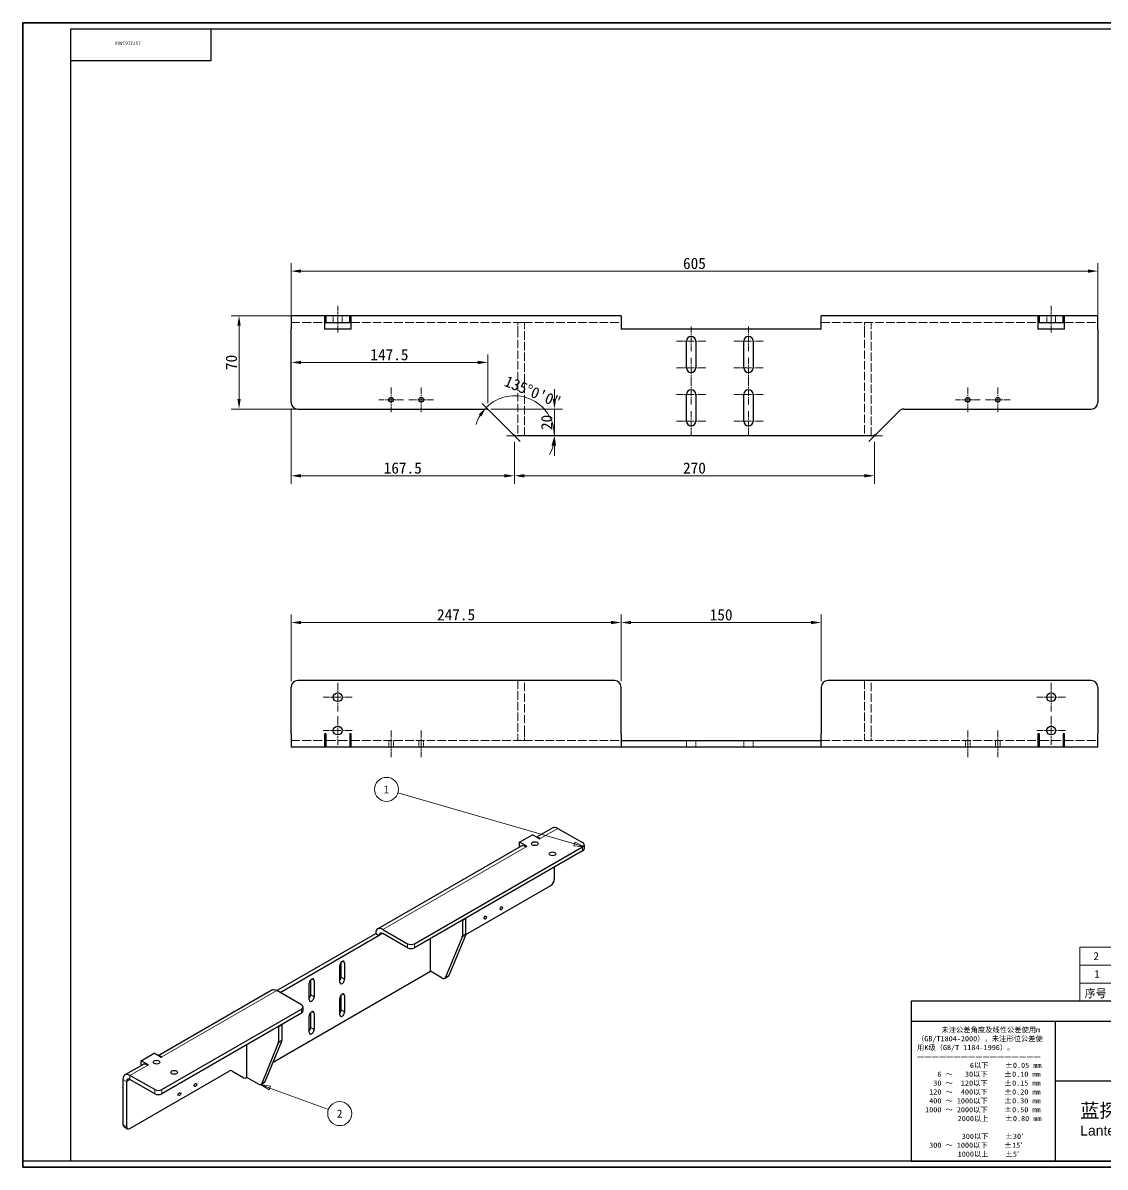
# Model space of a CAD drawing. Header units: millimetres. Extents: x 18 to 1244, y 16 to 875.
# Drawn here: x 18 to 830, y 16 to 875 of the extents above; entities that cross this region are included whole.
import ezdxf
from ezdxf.enums import TextEntityAlignment as Align

# ---------------------------------------------------------------- set-up
doc = ezdxf.new("R2018")
doc.units = ezdxf.units.MM
doc.header["$LTSCALE"] = 3
doc.linetypes.add('CHAIN', pattern=[0.3543, 0.2362, -0.0295, 0.0591, -0.0295])
doc.linetypes.add('DASHED', pattern=[0.2067, 0.1654, -0.0413])
for name, color, linetype, lineweight in [('1', 7, 'Continuous', 18), ('可见 (ISO)', 7, 'Continuous', 25), ('可见窄的 (ISO)', 7, 'Continuous', 18), ('图框 (ISO)', 7, 'Continuous', 35), ('标题 (ISO)', 7, 'Continuous', 25)]:
    doc.layers.add(name, color=color, linetype=linetype, lineweight=lineweight)
for name, color, linetype, lineweight, true_color in [('中心标记 (ISO)', 1, 'CHAIN', 18, 0xff0000), ('中心线 (ISO)', 1, 'CHAIN', 18, 0xff0000), ('尺寸 (ISO)', 7, 'Continuous', 18, 0x008000), ('符号 (ISO)', 7, 'Continuous', 18, 0x008000), ('隐藏 (ISO)', 5, 'DASHED', 18, 0x0000ff)]:
    doc.layers.add(name, color=color, linetype=linetype, lineweight=lineweight, true_color=true_color)
doc.styles.get("Standard").update_dxf_attribs({"font": 'simfang.ttf'})
doc.styles.add('文本样式164', font='SimSun.ttf')
doc.styles.add('最新国标', font='simfang.ttf')
doc.styles.add('注释文本 (ISO)', font='simfang.ttf')
doc.dimstyles.new('默认 (GB)', dxfattribs={"dimscale": 3, "dimtxt": 2.8, "dimasz": 2.5, "dimexe": 2, "dimexo": 1.5, "dimgap": 0.5, "dimtad": 1, "dimtoh": 1, "dimdsep": 46, "dimtxsty": '最新国标', "dimcen": 0.09, "dimdle": 10, "dimclrd": 256, "dimclre": 256, "dimclrt": 256, "dimaunit": 1, "dimadec": 3, "dimazin": 2, "dimtfac": 0.535714, "dimtdec": 3, "dimtmove": 0, "dimatfit": 3, "dimfxl": 0, "dimtolj": 1, "dimlwd": -1, "dimlwe": -1, "dimarcsym": 0})

# ---------------------------------------------------------------- blocks, each defined once
blk = doc.blocks.new('图框 最新国标')
at = {"layer": '图框 (ISO)'}
for p, q in [((6, 7), (6, 291.5)), ((6, 291.5), (414.5, 291.5)), ((6, 7), (6, 5.5)), ((6, 7), (6, 5.5)), ((414.5, 5.5), (6, 5.5))]:
    blk.add_line(p, q, dxfattribs=at)
at = {"layer": '图框 (ISO)', "color": 7, "linetype": 'Continuous', "lineweight": 25}
for p, q in [((18, 290), (413, 290)), ((18, 7), (18, 290)), ((18, 290), (413, 290)), ((53, 290), (53, 282)), ((53, 282), (18, 282)), ((413, 7), (6, 7)), ((413, 7), (18, 7))]:
    blk.add_line(p, q, dxfattribs=at)
at = {"layer": '图框 (ISO)', "lineweight": 30}
blk.add_attdef('零件代号', text='', height=2.5, rotation=180, dxfattribs=at).set_placement((35.5, 286), align=Align.MIDDLE_CENTER)
blk = doc.blocks.new('标题栏 最新国标')
at = {"layer": '标题 (ISO)'}
for p, q in [((381.98, -183.84), (196.98, -183.84)), ((196.98, -183.84), (196.98, -223.84)), ((254.48, -183.84), (254.48, -188.84)), ((269.48, -183.84), (269.48, -188.84)), ((281.48, -188.09), (281.48, -184.59)), ((281.48, -184.59), (286.48, -185.34)), ((286.48, -185.34), (286.48, -187.34)), ((289.48, -183.84), (289.48, -188.84)), ((381.98, -223.84), (381.98, -183.84)), ((383.48, -183.84), (383.48, -225.34)), ((286.48, -187.34), (281.48, -188.09)), ((196.98, -188.84), (381.98, -188.84)), ((232.98, -188.84), (232.98, -223.84)), ((321.98, -188.84), (321.98, -223.84)), ((321.98, -193.84), (381.98, -193.84)), ((321.98, -198.84), (381.98, -198.84)), ((351.98, -198.84), (351.98, -208.84)), ((321.98, -203.84), (232.98, -203.84)), ((321.98, -203.84), (381.98, -203.84)), ((321.98, -208.84), (381.98, -208.84)), ((321.98, -218.84), (381.98, -218.84)), ((196.98, -223.84), (381.98, -223.84)), ((383.48, -225.34), (196.98, -225.34))]:
    blk.add_line(p, q, dxfattribs=at)
at = {"layer": '标题 (ISO)', "linetype": 'CHAIN', "ltscale": 5.000333}
blk.add_line((274.98, -184.09), (274.98, -188.59), dxfattribs=at)
at = {"layer": '标题 (ISO)', "linetype": 'CHAIN', "ltscale": 15.834605}
blk.add_line((272.73, -186.34), (286.98, -186.34), dxfattribs=at)
at = {"layer": '标题 (ISO)'}
for radius in [1.75, 1]:
    blk.add_circle((274.98, -186.34), radius, dxfattribs=at)
at = {"layer": '1', "style": '文本样式164'}
for s, p in [('UNIT: mm', (261.98, -186.34)), ('材 料', (299.48, -186.34)), ('设 计', (327.98, -191.34)), ('制 图', (327.98, -196.34)), ('比 例', (327.98, -201.34)), ('重 量', (357.98, -201.34)), ('共 3  张', (336.98, -206.34)), ('第 1  张', (366.98, -206.34))]:
    blk.add_text(s, height=2, dxfattribs=at).set_placement(p, align=Align.MIDDLE_CENTER)
at = {"layer": '标题 (ISO)', "style": '注释文本 (ISO)'}
for s, insert, char_height, attachment_point, line_spacing_factor in [('\\fSimSun|b0|i0;{\\H1.3000;      未注公差角度及线性公差使用m\\P}\\fSimSun|b0|i0;{\\H1.3000;（GB/T1804-2000），未注形位公差使\\P}\\fSimSun|b0|i0;{\\H1.3000;用K级（GB/T 1184-1996）。\\P}\\fSimSun|b0|i0;{\\H1.3000;—————————————————\\P}\\fSimSun|b0|i0;{\\H1.3000;             6以下    ±0.05 mm\\P}\\fSimSun|b0|i0;{\\H1.3000;     6 ～   30以下    ±0.10 mm\\P}\\fSimSun|b0|i0;{\\H1.3000;    30 ～  120以下    ±0.15 mm\\P}\\fSimSun|b0|i0;{\\H1.3000;   120 ～  400以下    ±0.20 mm\\P}\\fSimSun|b0|i0;{\\H1.3000;   400 ～ 1000以下    ±0.30 mm\\P}\\fSimSun|b0|i0;{\\H1.3000;  1000 ～ 2000以下    ±0.50 mm\\P}\\fSimSun|b0|i0;{\\H1.3000;          2000以上    ±0.80 mm\\P}\\fSimSun|b0|i0;{\\H1.3000;\\P}\\fSimSun|b0|i0;{\\H1.3000;           300以下    ±30′\\P}\\fSimSun|b0|i0;{\\H1.3000;   300 ～ 1000以下    ±15′\\P}\\fSimSun|b0|i0;{\\H1.3000;          1000以上    ±5′}', (198.48, -206.63), 1.3, 4, 1.023913), ('\\pxsm0.94;\\fMicrosoft YaHei|b0|i0;{\\H3.5000;蓝探科工业自动化（江苏）有限公司\\P}\\fArial|b0|i0;{\\H2.5000;Lantech Industrial Automation (Jiangsu) Co., Ltd}\\fFangSong|b0|i0;{\\H2.5000;.}', (277.48, -213.84), 2, 5, 0.978695)]:
    blk.add_mtext(s, dxfattribs=dict(at, insert=insert, char_height=char_height, attachment_point=attachment_point, line_spacing_factor=line_spacing_factor))
at = {"layer": '标题 (ISO)', "attachment_point": 5, "style": '注释文本 (ISO)'}
for s, insert, char_height in [('\\fFangSong|b0|i0;零件号', (327.98, -211.84), 2), ('\\fSimSun|b0|i0;{\\H1.6000;未经蓝探科事先书面同意，严禁复制或发布此文件。}', (351.98, -221.34), 1.6)]:
    blk.add_mtext(s, dxfattribs=dict(at, insert=insert, char_height=char_height))
at = {"layer": '标题 (ISO)', "lineweight": 30, "flags": 104}
for tag, height, p in [('材料', 2, (324.48, -186.34)), ('设计人', 2, (357.98, -191.34)), ('库存编号', 3.5, (277.48, -196.34)), ('设计人', 2, (357.98, -196.34)), ('视图比例', 2, (342.98, -201.34)), ('质量\\P3;', 2, (372.98, -201.34)), ('零件代号', 3.5, (357.98, -213.84))]:
    blk.add_attdef(tag, text='', height=height, dxfattribs=at).set_placement(p, align=Align.MIDDLE_CENTER)
blk = doc.blocks.new('*D5')
at = {"layer": 'Defpoints', "color": 0, "transparency": 16777216}
for p in [(824.11, 688.37), (219.11, 644.9), (824.11, 644.9)]:
    blk.add_point(p, dxfattribs=at)
at = {"layer": '尺寸 (ISO)', "color": 116, "true_color": 0x00803f, "transparency": 16777216}
for p, q in [((219.11, 649.4), (219.11, 694.37)), ((226.61, 688.37), (816.61, 688.37)), ((824.11, 649.4), (824.11, 694.37))]:
    blk.add_line(p, q, dxfattribs=at)
for points in [[(226.61, 689.62), (226.61, 687.12), (219.11, 688.37)], [(816.61, 689.62), (816.61, 687.12), (824.11, 688.37)]]:
    blk.add_solid(points, dxfattribs=at)
at = {"layer": '尺寸 (ISO)', "transparency": 16777216, "insert": (521.61, 694.11), "char_height": 8.4, "attachment_point": 5, "style": '最新国标'}
blk.add_mtext('\\A1;605', dxfattribs=at)
blk = doc.blocks.new('*D13')
at = {"layer": 'Defpoints', "color": 0, "transparency": 16777216}
for p in [(466.61, 424.85), (219.11, 376.35), (466.61, 376.35)]:
    blk.add_point(p, dxfattribs=at)
at = {"layer": '尺寸 (ISO)', "color": 116, "true_color": 0x00803f, "transparency": 16777216}
for p, q in [((219.11, 380.85), (219.11, 430.85)), ((466.61, 380.85), (466.61, 430.85)), ((226.61, 424.85), (459.11, 424.85))]:
    blk.add_line(p, q, dxfattribs=at)
for points in [[(226.61, 426.1), (226.61, 423.6), (219.11, 424.85)], [(459.11, 426.1), (459.11, 423.6), (466.61, 424.85)]]:
    blk.add_solid(points, dxfattribs=at)
at = {"layer": '尺寸 (ISO)', "transparency": 16777216, "insert": (342.86, 430.63), "char_height": 8.4, "attachment_point": 5, "style": '最新国标'}
blk.add_mtext('\\A1;247.5', dxfattribs=at)
blk = doc.blocks.new('*D14')
at = {"layer": 'Defpoints', "color": 0, "transparency": 16777216}
for p in [(466.61, 424.85), (466.61, 376.35), (616.61, 376.35)]:
    blk.add_point(p, dxfattribs=at)
at = {"layer": '尺寸 (ISO)', "color": 116, "true_color": 0x00803f, "transparency": 16777216}
for p, q in [((466.61, 380.85), (466.61, 430.85)), ((616.61, 380.85), (616.61, 430.85)), ((609.11, 424.85), (474.11, 424.85))]:
    blk.add_line(p, q, dxfattribs=at)
for points in [[(474.11, 426.1), (474.11, 423.6), (466.61, 424.85)], [(609.11, 426.1), (609.11, 423.6), (616.61, 424.85)]]:
    blk.add_solid(points, dxfattribs=at)
at = {"layer": '尺寸 (ISO)', "transparency": 16777216, "insert": (541.61, 430.6), "char_height": 8.4, "attachment_point": 5, "style": '最新国标'}
blk.add_mtext('\\A1;150', dxfattribs=at)
blk = doc.blocks.new('*D15')
at = {"layer": 'Defpoints', "color": 0, "transparency": 16777216}
for p in [(180.11, 654.9), (264.11, 654.9), (366.61, 584.9)]:
    blk.add_point(p, dxfattribs=at)
at = {"layer": '尺寸 (ISO)', "color": 116, "true_color": 0x00803f, "transparency": 16777216}
for p, q in [((259.61, 654.9), (174.11, 654.9)), ((180.11, 592.4), (180.11, 647.4)), ((362.11, 584.9), (174.11, 584.9))]:
    blk.add_line(p, q, dxfattribs=at)
for points in [[(178.86, 647.4), (181.36, 647.4), (180.11, 654.9)], [(178.86, 592.4), (181.36, 592.4), (180.11, 584.9)]]:
    blk.add_solid(points, dxfattribs=at)
at = {"layer": '尺寸 (ISO)', "transparency": 16777216, "insert": (174.36, 619.9), "char_height": 8.4, "attachment_point": 5, "rotation": 90, "style": '最新国标'}
blk.add_mtext('\\A1;70', dxfattribs=at)
blk = doc.blocks.new('*D16')
at = {"layer": 'Defpoints', "color": 0, "transparency": 16777216}
for p in [(219.11, 619.9), (219.11, 589.9), (366.61, 584.9)]:
    blk.add_point(p, dxfattribs=at)
at = {"layer": '尺寸 (ISO)', "color": 116, "true_color": 0x00803f, "transparency": 16777216}
for p, q in [((359.11, 619.9), (226.61, 619.9)), ((366.61, 589.4), (366.61, 625.9))]:
    blk.add_line(p, q, dxfattribs=at)
for points in [[(226.61, 621.15), (226.61, 618.65), (219.11, 619.9)], [(359.11, 621.15), (359.11, 618.65), (366.61, 619.9)]]:
    blk.add_solid(points, dxfattribs=at)
at = {"layer": '尺寸 (ISO)', "transparency": 16777216, "insert": (292.86, 625.67), "char_height": 8.4, "attachment_point": 5, "style": '最新国标'}
blk.add_mtext('\\A1;147.5', dxfattribs=at)
blk = doc.blocks.new('*D17')
at = {"layer": 'Defpoints', "color": 0, "transparency": 16777216}
for p in [(364.53, 584.9), (416.61, 584.9), (386.61, 564.9)]:
    blk.add_point(p, dxfattribs=at)
at = {"layer": '尺寸 (ISO)', "color": 116, "true_color": 0x00803f, "transparency": 16777216}
for p, q in [((416.61, 592.4), (416.61, 599.9)), ((369.03, 584.9), (422.61, 584.9)), ((416.61, 584.9), (416.61, 577.4)), ((416.61, 572.4), (416.61, 577.4)), ((416.61, 564.9), (416.61, 572.4)), ((391.11, 564.9), (422.61, 564.9)), ((416.61, 557.4), (416.61, 549.9))]:
    blk.add_line(p, q, dxfattribs=at)
for points in [[(415.36, 592.4), (417.86, 592.4), (416.61, 584.9)], [(415.36, 557.4), (417.86, 557.4), (416.61, 564.9)]]:
    blk.add_solid(points, dxfattribs=at)
at = {"layer": '尺寸 (ISO)', "transparency": 16777216, "insert": (410.86, 574.9), "char_height": 8.4, "attachment_point": 5, "rotation": 90, "style": '最新国标'}
blk.add_mtext('\\A1;20', dxfattribs=at)
blk = doc.blocks.new('*D18')
at = {"layer": 'Defpoints', "color": 0, "transparency": 16777216}
for p in [(407.82, 586.12), (368.07, 583.44), (386.61, 564.9), (654.53, 564.9)]:
    blk.add_point(p, dxfattribs=at)
at = {"layer": '尺寸 (ISO)', "color": 116, "true_color": 0x00803f, "transparency": 16777216}
for start, end in [(0, 135), (149.36151, 163.72302), (331.27698, 345.63849)]:
    blk.add_arc((386.61, 564.9), 30, start, end, dxfattribs=at)
for points in [[(359.81, 580.96), (361.78, 579.42), (365.39, 586.12)], [(414.43, 557.62), (416.91, 557.3), (416.61, 564.9)]]:
    blk.add_solid(points, dxfattribs=at)
at = {"layer": '尺寸 (ISO)', "transparency": 16777216, "insert": (400.29, 597.93), "char_height": 8.4, "attachment_point": 5, "rotation": 337.5, "style": '最新国标'}
blk.add_mtext('\\A1;135°0\'0"', dxfattribs=at)
blk = doc.blocks.new('*D19')
at = {"layer": 'Defpoints', "color": 0, "transparency": 16777216}
for p in [(386.61, 564.9), (656.61, 564.9), (656.61, 534.9)]:
    blk.add_point(p, dxfattribs=at)
at = {"layer": '尺寸 (ISO)', "color": 116, "true_color": 0x00803f, "transparency": 16777216}
for p, q in [((386.61, 560.4), (386.61, 528.9)), ((656.61, 560.4), (656.61, 528.9)), ((394.11, 534.9), (649.11, 534.9))]:
    blk.add_line(p, q, dxfattribs=at)
for points in [[(394.11, 536.15), (394.11, 533.65), (386.61, 534.9)], [(649.11, 536.15), (649.11, 533.65), (656.61, 534.9)]]:
    blk.add_solid(points, dxfattribs=at)
at = {"layer": '尺寸 (ISO)', "transparency": 16777216, "insert": (521.61, 540.65), "char_height": 8.4, "attachment_point": 5, "style": '最新国标'}
blk.add_mtext('\\A1;270', dxfattribs=at)
blk = doc.blocks.new('*D20')
at = {"layer": 'Defpoints', "color": 0, "transparency": 16777216}
for p in [(219.11, 589.9), (386.61, 564.9), (219.11, 534.9)]:
    blk.add_point(p, dxfattribs=at)
at = {"layer": '尺寸 (ISO)', "color": 116, "true_color": 0x00803f, "transparency": 16777216}
for p, q in [((219.11, 585.4), (219.11, 528.9)), ((386.61, 560.4), (386.61, 528.9)), ((379.11, 534.9), (226.61, 534.9))]:
    blk.add_line(p, q, dxfattribs=at)
for points in [[(226.61, 536.15), (226.61, 533.65), (219.11, 534.9)], [(379.11, 536.15), (379.11, 533.65), (386.61, 534.9)]]:
    blk.add_solid(points, dxfattribs=at)
at = {"layer": '尺寸 (ISO)', "transparency": 16777216, "insert": (302.86, 540.67), "char_height": 8.4, "attachment_point": 5, "style": '最新国标'}
blk.add_mtext('\\A1;167.5', dxfattribs=at)
blk = doc.blocks.new('引出序号1')
at = {"layer": '符号 (ISO)'}
for p, q in [((143.88, 86.28), (99.76, 99.09)), ((144.01, 86.76), (143.74, 85.8)), ((143.74, 85.8), (146.28, 85.59)), ((143.88, 86.28), (146.28, 85.59)), ((146.28, 85.59), (144.01, 86.76))]:
    blk.add_line(p, q, dxfattribs=at)
at = {"layer": '符号 (ISO)', "flags": 128}
blk.add_lwpolyline([(143.74, 85.8), (146.28, 85.59), (144.01, 86.76), (143.74, 85.8)], dxfattribs=at)
at = {"layer": '符号 (ISO)'}
blk.add_circle((96.89, 99.92), 3, dxfattribs=at)
blk.add_solid([(143.74, 85.8), (146.28, 85.59), (144.01, 86.76), (143.74, 85.8)], dxfattribs=at)
at = {"layer": '符号 (ISO)', "insert": (96.89, 99.92), "char_height": 2, "attachment_point": 5, "style": '注释文本 (ISO)'}
blk.add_mtext('1', dxfattribs=at)
blk = doc.blocks.new('引出序号2')
at = {"layer": '符号 (ISO)'}
for p, q in [((67.72, 25.26), (65.37, 26.12)), ((67.89, 25.73), (65.37, 26.12)), ((65.37, 26.12), (67.55, 24.79)), ((67.55, 24.79), (67.89, 25.73)), ((67.72, 25.26), (82.37, 19.9))]:
    blk.add_line(p, q, dxfattribs=at)
at = {"layer": '符号 (ISO)', "flags": 128}
blk.add_lwpolyline([(67.89, 25.73), (65.37, 26.12), (67.55, 24.79), (67.89, 25.73)], dxfattribs=at)
at = {"layer": '符号 (ISO)'}
blk.add_circle((85.19, 18.87), 3, dxfattribs=at)
blk.add_solid([(67.89, 25.73), (65.37, 26.12), (67.55, 24.79), (67.89, 25.73)], dxfattribs=at)
at = {"layer": '符号 (ISO)', "insert": (85.19, 18.87), "char_height": 2, "attachment_point": 5, "style": '注释文本 (ISO)'}
blk.add_mtext('2', dxfattribs=at)
blk = doc.blocks.new('明细栏')
at = {"layer": '符号 (ISO)'}
for p, q in [((413, 60.51), (270.2, 60.51)), ((270.2, 60.51), (270.2, 51.5)), ((278.2, 60.51), (278.2, 51.5)), ((303.6, 60.51), (303.6, 51.5)), ((329, 60.51), (329, 51.5)), ((337, 60.51), (337, 51.5)), ((355, 60.51), (355, 51.5)), ((375, 60.51), (375, 51.5)), ((395, 60.51), (395, 51.5)), ((413, 60.51), (413, 51.5)), ((413, 56), (270.2, 56)), ((413, 51.5), (270.2, 51.5)), ((270.2, 47), (270.2, 51.5)), ((278.2, 47), (278.2, 51.5)), ((303.6, 47), (303.6, 51.5)), ((329, 47), (329, 51.5)), ((337, 47), (337, 51.5)), ((355, 47), (355, 51.5)), ((375, 47), (375, 51.5)), ((395, 47), (395, 51.5)), ((413, 47), (413, 51.5)), ((413, 47), (270.2, 47))]:
    blk.add_line(p, q, dxfattribs=at)
at = {"layer": '符号 (ISO)', "char_height": 2, "attachment_point": 7, "style": '注释文本 (ISO)'}
for s, insert in [('2', (273.61, 57.24)), ('1572161A02', (279.46, 57.21)), ('加强筋', (304.7, 56.72)), ('2', (332.41, 57.24)), ('SUS304', (338.03, 57.22)), ('0.12 kg', (356.04, 56.79)), ('0.24 kg', (376.04, 56.79)), ('1', (273.81, 52.74)), ('1572161A01', (279.46, 52.71)), ('气缸安装板', (304.85, 52.2)), ('1', (332.61, 52.74)), ('SUS304', (338.03, 52.72)), ('2.61 kg', (356.05, 52.28)), ('2.61 kg', (376.05, 52.28)), ('序号', (271.42, 47.7)), ('代号', (288.19, 47.72)), ('库存编号', (310.58, 47.65)), ('数量', (330.21, 47.71)), ('材料', (343.21, 47.67)), ('重量', (362.33, 47.77)), ('总重', (382.36, 47.74)), ('备注', (401.25, 47.72))]:
    blk.add_mtext(s, dxfattribs=dict(at, insert=insert))

msp = doc.modelspace()

# ---------------------------------------------------------------- linework, layer by layer
at = {"layer": '中心标记 (ISO)', "ltscale": 6.852346}
for p, q in [((519.106, 646.902), (519.106, 628.402)), ((562.106, 646.902), (562.106, 628.402)), ((519.106, 623.402), (519.106, 604.902)), ((562.106, 623.402), (562.106, 604.902)), ((294.106, 601.152), (294.106, 582.652)), ((316.706, 601.152), (316.706, 582.652)), ((519.106, 606.902), (519.106, 588.402)), ((562.106, 606.902), (562.106, 588.402)), ((726.506, 601.152), (726.506, 582.652)), ((749.106, 601.152), (749.106, 582.652)), ((303.356, 591.902), (284.856, 591.902)), ((325.956, 591.902), (307.456, 591.902)), ((735.756, 591.902), (717.256, 591.902)), ((758.356, 591.902), (739.856, 591.902)), ((519.106, 583.402), (519.106, 564.902)), ((562.106, 583.402), (562.106, 564.902))]:
    msp.add_line(p, q, dxfattribs=at)
at = {"layer": '中心标记 (ISO)', "ltscale": 8.148754}
for p, q in [((530.106, 635.902), (508.106, 635.902)), ((573.106, 635.902), (551.106, 635.902)), ((530.106, 615.902), (508.106, 615.902)), ((573.106, 615.902), (551.106, 615.902)), ((530.106, 595.902), (508.106, 595.902)), ((573.106, 595.902), (551.106, 595.902)), ((530.106, 575.902), (508.106, 575.902)), ((573.106, 575.902), (551.106, 575.902))]:
    msp.add_line(p, q, dxfattribs=at)
at = {"layer": '中心标记 (ISO)', "ltscale": 8.018003}
for p, q in [((254.106, 379.678), (254.106, 358.031)), ((789.106, 379.678), (789.106, 358.031)), ((264.93, 368.854), (243.283, 368.854)), ((799.93, 368.854), (778.283, 368.854)), ((254.106, 354.678), (254.106, 333.031)), ((789.106, 354.678), (789.106, 333.031)), ((264.93, 343.854), (243.283, 343.854)), ((799.93, 343.854), (778.283, 343.854))]:
    msp.add_line(p, q, dxfattribs=at)
at = {"layer": '中心线 (ISO)', "ltscale": 7.407949}
for p, q in [((254.106, 642.402), (254.106, 662.402)), ((789.106, 642.402), (789.106, 662.402)), ((294.106, 343.854), (294.106, 323.854)), ((316.706, 343.854), (316.706, 323.854)), ((726.506, 343.854), (726.506, 323.854)), ((749.106, 343.854), (749.106, 323.854))]:
    msp.add_line(p, q, dxfattribs=at)
at = {"layer": '可见 (ISO)'}
for p, q in [((244.106, 654.902), (219.106, 654.902)), ((219.106, 654.902), (219.106, 644.902)), ((245.106, 654.902), (244.106, 654.902)), ((244.106, 654.902), (244.106, 644.902)), ((245.106, 654.902), (245.106, 649.902)), ((263.106, 654.902), (245.106, 654.902)), ((263.106, 649.902), (263.106, 654.902)), ((264.106, 654.902), (263.106, 654.902)), ((264.106, 644.902), (264.106, 654.902)), ((466.606, 654.902), (264.106, 654.902)), ((466.606, 654.902), (466.606, 644.902)), ((779.106, 654.902), (616.606, 654.902)), ((616.606, 644.902), (616.606, 654.902)), ((780.106, 654.902), (779.106, 654.902)), ((779.106, 654.902), (779.106, 644.902)), ((780.106, 654.902), (780.106, 649.902)), ((798.106, 654.902), (780.106, 654.902)), ((798.106, 649.902), (798.106, 654.902)), ((799.106, 654.902), (798.106, 654.902)), ((799.106, 644.902), (799.106, 654.902)), ((824.106, 654.902), (799.106, 654.902)), ((824.106, 644.902), (824.106, 654.902)), ((219.106, 589.902), (219.106, 644.902)), ((244.106, 649.902), (245.106, 649.902)), ((264.106, 644.902), (244.106, 644.902)), ((245.106, 649.902), (263.106, 649.902)), ((263.106, 649.902), (264.106, 649.902)), ((616.606, 644.902), (466.606, 644.902)), ((779.106, 649.902), (780.106, 649.902)), ((799.106, 644.902), (779.106, 644.902)), ((780.106, 649.902), (798.106, 649.902)), ((798.106, 649.902), (799.106, 649.902)), ((824.106, 644.902), (824.106, 589.902)), ((515.606, 615.902), (515.606, 635.902)), ((522.606, 635.902), (522.606, 615.902)), ((558.606, 615.902), (558.606, 635.902)), ((565.606, 635.902), (565.606, 615.902)), ((515.606, 575.902), (515.606, 595.902)), ((522.606, 595.902), (522.606, 575.902)), ((558.606, 575.902), (558.606, 595.902)), ((565.606, 595.902), (565.606, 575.902)), ((224.106, 584.902), (364.535, 584.902)), ((678.677, 584.902), (819.106, 584.902)), ((368.07, 583.438), (385.142, 566.367)), ((658.07, 566.367), (675.142, 583.438)), ((654.535, 564.902), (388.677, 564.902)), ((461.606, 381.354), (224.106, 381.354)), ((819.106, 381.354), (621.606, 381.354)), ((219.106, 341.354), (219.106, 376.354)), ((466.606, 341.354), (466.606, 376.354)), ((616.606, 376.354), (616.606, 341.354)), ((824.106, 376.354), (824.106, 341.354)), ((219.106, 341.354), (219.106, 331.354)), ((245.106, 341.354), (244.106, 341.354)), ((244.106, 341.354), (244.106, 331.354)), ((244.106, 336.354), (245.106, 336.354)), ((245.106, 341.354), (245.106, 331.354)), ((263.106, 341.354), (263.106, 331.354)), ((264.106, 341.354), (263.106, 341.354)), ((263.106, 336.354), (264.106, 336.354)), ((264.106, 331.354), (264.106, 341.354)), ((466.606, 341.354), (466.606, 331.354)), ((466.606, 336.354), (616.606, 336.354)), ((616.606, 331.354), (616.606, 341.354)), ((780.106, 341.354), (779.106, 341.354)), ((779.106, 341.354), (779.106, 331.354)), ((779.106, 336.354), (780.106, 336.354)), ((780.106, 341.354), (780.106, 331.354)), ((798.106, 341.354), (798.106, 331.354)), ((799.106, 341.354), (798.106, 341.354)), ((798.106, 336.354), (799.106, 336.354)), ((799.106, 331.354), (799.106, 341.354)), ((824.106, 331.354), (824.106, 341.354)), ((244.106, 331.354), (219.106, 331.354)), ((245.106, 331.354), (244.106, 331.354)), ((263.106, 331.354), (245.106, 331.354)), ((264.106, 331.354), (263.106, 331.354)), ((466.606, 331.354), (264.106, 331.354)), ((616.606, 331.354), (466.606, 331.354)), ((779.106, 331.354), (616.606, 331.354)), ((780.106, 331.354), (779.106, 331.354)), ((798.106, 331.354), (780.106, 331.354)), ((799.106, 331.354), (798.106, 331.354)), ((824.106, 331.354), (799.106, 331.354)), ((415.418, 270.905), (403.183, 263.841)), ((419.168, 270.534), (437.73, 259.817)), ((390.531, 260.124), (400.077, 265.635)), ((390.531, 257.062), (390.531, 260.124)), ((395.834, 257.062), (390.531, 260.124)), ((405.38, 262.573), (400.077, 265.635)), ((405.38, 262.573), (405.91, 262.879)), ((438.828, 258.286), (438.828, 255.225)), ((391.554, 257.127), (284.162, 195.124)), ((311.777, 184.036), (437.73, 256.756)), ((437.73, 253.694), (311.777, 180.974)), ((390.986, 256.799), (390.531, 257.062)), ((395.304, 256.756), (395.834, 257.062)), ((416.517, 241.446), (416.517, 232.261)), ((350.168, 190.892), (413.865, 227.668)), ((347.574, 201.642), (350.226, 203.173)), ((347.574, 201.642), (347.574, 189.963)), ((350.226, 191.494), (350.226, 203.173)), ((208.362, 148.825), (282.608, 191.691)), ((285.26, 190.16), (211.014, 147.294)), ((282.608, 191.691), (285.26, 190.16)), ((287.912, 194.753), (306.473, 184.036)), ((306.473, 180.974), (287.912, 191.691)), ((347.397, 188.966), (334.969, 158.83)), ((337.621, 160.361), (350.049, 190.497)), ((323.709, 163.369), (323.709, 187.864)), ((205.711, 95.242), (323.709, 163.369)), ((255.562, 155.255), (255.562, 167.502)), ((256.622, 158.929), (256.622, 170.051)), ((259.274, 169.646), (259.274, 157.398)), ((332.495, 158.296), (323.709, 163.369)), ((233.818, 145.763), (233.818, 156.885)), ((236.47, 156.48), (236.47, 144.232)), ((334.37, 158.111), (337.021, 159.642)), ((204.612, 149.196), (119.457, 100.032)), ((226.924, 138.108), (208.362, 148.825)), ((232.757, 142.089), (232.757, 154.336)), ((255.562, 130.76), (255.562, 143.007)), ((256.622, 134.434), (256.622, 145.556)), ((259.274, 145.151), (259.274, 132.903)), ((122.184, 74.575), (226.924, 135.047)), ((226.924, 131.985), (122.184, 71.513)), ((228.022, 136.577), (228.022, 133.516)), ((232.757, 117.594), (232.757, 129.841)), ((233.818, 121.268), (233.818, 132.39)), ((236.47, 131.985), (236.47, 119.737)), ((209.688, 122.034), (212.34, 123.565)), ((209.688, 122.034), (209.688, 110.355)), ((212.34, 111.886), (212.34, 123.565)), ((185.823, 83.76), (185.823, 108.255)), ((209.511, 109.358), (197.084, 79.222)), ((199.735, 80.753), (212.163, 110.889)), ((106.804, 96.314), (116.35, 101.825)), ((106.804, 93.252), (106.804, 96.314)), ((112.107, 93.252), (106.804, 96.314)), ((121.653, 98.763), (116.35, 101.825)), ((121.653, 98.763), (122.184, 99.07)), ((107.827, 93.317), (94.569, 85.663)), ((98.319, 45.487), (172.792, 88.484)), ((107.259, 92.989), (106.804, 93.252)), ((111.577, 92.946), (112.107, 93.252)), ((174.667, 88.67), (183.721, 83.443)), ((93.015, 82.229), (93.015, 48.549)), ((95.667, 80.698), (95.667, 47.018)), ((116.88, 74.575), (98.319, 85.291)), ((116.88, 71.513), (98.319, 82.229)), ((185.596, 83.629), (185.823, 83.76)), ((194.609, 78.688), (185.823, 83.76)), ((196.484, 78.502), (199.135, 80.033)), ((93.792, 46.832), (96.444, 45.301))]:
    msp.add_line(p, q, dxfattribs=at)
for centre, radius in [((294.106, 591.902), 1.75), ((316.706, 591.902), 1.75), ((726.506, 591.902), 1.75), ((749.106, 591.902), 1.75), ((254.106, 368.854), 3.324), ((789.106, 368.854), 3.324), ((254.106, 343.854), 3.324), ((789.106, 343.854), 3.324)]:
    msp.add_circle(centre, radius, dxfattribs=at)
for centre, radius, start, end in [((519.106, 635.902), 3.5, 0, 180), ((562.106, 635.902), 3.5, 0, 180), ((519.106, 615.902), 3.5, 180, 0), ((562.106, 615.902), 3.5, 180, 0), ((519.106, 595.902), 3.5, 0, 180), ((562.106, 595.902), 3.5, 0, 180), ((224.106, 589.902), 5, 180, 270), ((364.535, 579.902), 5, 45, 90), ((678.677, 579.902), 5, 90, 135), ((819.106, 589.902), 5, 270, 0), ((519.106, 575.902), 3.5, 180, 0), ((562.106, 575.902), 3.5, 180, 0), ((388.677, 569.902), 5, 225, 270), ((654.535, 569.902), 5, 270, 315), ((224.106, 376.354), 5, 90, 180), ((461.606, 376.354), 5, 0, 90), ((621.606, 376.354), 5, 90, 180), ((819.106, 376.354), 5, 0, 90)]:
    msp.add_arc(centre, radius, start, end, dxfattribs=at)
for centre, major_axis, start_param, end_param in [((419.168, 264.41), (-3.75, 6.495), 5.4977871, 6.2831853), ((395.304, 250.632), (-3.75, 6.495), 5.4977871, 6.2831853), ((405.91, 256.756), (-3.75, 6.495), 5.4977871, 5.948814), ((435.078, 258.286), (3.75, 0), 5.4977871, 7.0685835), ((435.078, 255.225), (3.75, 0), 5.4977871, 6.2831853), ((413.865, 230.73), (-1.875, -3.248), 0.7853982, 2.3561945), ((287.912, 188.629), (-3.75, 6.495), 5.4977871, 7.0685835), ((287.912, 188.629), (-1.875, 3.248), 5.4977871, 7.0685835), ((344.922, 191.494), (1.875, -3.248), 0.4182243, 0.7853982), ((347.574, 193.025), (-1.875, 3.248), 3.559817, 3.9269908), ((309.125, 185.567), (-3.75, 0), 0.7853982, 2.3561945), ((309.125, 182.505), (3.75, 0), 3.9269908, 5.4977871), ((257.418, 168.574), (1.313, 2.273), 5.4977871, 8.6393798), ((234.614, 155.408), (1.313, 2.273), 5.4977871, 8.6393798), ((254.766, 157.857), (1.313, 2.273), 4.3699019, 5.4977871), ((257.418, 156.326), (-1.313, -2.273), 5.4977871, 8.6393798), ((332.495, 161.358), (1.875, -3.248), 5.4977871, 6.7014096), ((335.146, 162.889), (1.875, -3.248), 0, 0.4182243), ((208.362, 142.701), (-3.75, 6.495), 5.4977871, 6.2831853), ((257.418, 144.079), (1.313, 2.273), 5.4977871, 8.6393798), ((224.272, 136.577), (3.75, 0), 5.4977871, 7.0685835), ((231.962, 144.691), (1.313, 2.273), 4.3699019, 5.4977871), ((234.614, 143.16), (-1.313, -2.273), 5.4977871, 8.6393798), ((224.272, 133.516), (3.75, 0), 5.4977871, 6.2831853), ((234.614, 130.913), (1.313, 2.273), 5.4977871, 8.6393798), ((254.766, 133.363), (1.313, 2.273), 4.3699019, 5.4977871), ((257.418, 131.832), (-1.313, -2.273), 5.4977871, 8.6393798), ((231.962, 120.197), (1.313, 2.273), 4.3699019, 5.4977871), ((209.688, 113.417), (-1.875, 3.248), 3.559817, 3.9269908), ((234.614, 118.666), (-1.313, -2.273), 5.4977871, 8.6393798), ((207.036, 111.886), (1.875, -3.248), 0.4182243, 0.7853982), ((122.184, 92.946), (-3.75, 6.495), 5.4977871, 5.948814), ((98.319, 79.168), (-3.75, 6.495), 5.4977871, 7.0685835), ((111.577, 86.822), (-3.75, 6.495), 5.4977871, 6.2831853), ((172.792, 85.423), (1.875, 3.248), 0, 0.7853982), ((98.319, 79.168), (-1.875, 3.248), 5.4977871, 7.0685835), ((185.596, 86.691), (-1.875, -3.248), 0, 0.7853982), ((194.609, 81.75), (1.875, -3.248), 5.4977871, 6.7014096), ((197.26, 83.281), (1.875, -3.248), 0, 0.4182243), ((119.532, 76.106), (-3.75, 0), 0.7853982, 2.3561945), ((119.532, 73.044), (3.75, 0), 3.9269908, 5.4977871), ((95.667, 50.08), (-1.875, -3.248), 5.4977871, 6.2831853), ((98.319, 48.549), (-1.875, -3.248), 5.4977871, 7.0685835)]:
    msp.add_ellipse(centre, major_axis=major_axis, ratio=0.5773503, start_param=start_param, end_param=end_param, dxfattribs=at)
for centre, major_axis in [((401.933, 259.052), (2.493, 0)), ((415.191, 251.397), (2.493, 0)), ((376.742, 210.521), (0.656, 1.137)), ((364.757, 203.602), (0.656, 1.137)), ((118.206, 95.242), (2.493, 0)), ((131.464, 87.588), (2.493, 0)), ((147.427, 78.127), (0.656, 1.137)), ((135.442, 71.207), (0.656, 1.137))]:
    msp.add_ellipse(centre, major_axis=major_axis, ratio=0.5773503, dxfattribs=at)
at = {"layer": '可见窄的 (ISO)'}
for p, q in [((405.91, 262.879), (419.168, 270.534)), ((287.912, 194.753), (395.304, 256.756)), ((437.73, 256.756), (437.73, 253.694)), ((287.912, 191.691), (285.26, 190.16)), ((347.397, 188.966), (350.049, 190.497)), ((350.226, 191.494), (347.574, 189.963)), ((306.473, 184.036), (306.473, 180.974)), ((311.777, 180.974), (311.777, 184.036)), ((257.418, 170.717), (259.274, 169.646)), ((234.614, 157.551), (236.47, 156.48)), ((256.622, 158.929), (259.274, 157.398)), ((337.621, 160.361), (334.969, 158.83)), ((122.184, 99.07), (208.362, 148.825)), ((257.418, 146.222), (259.274, 145.151)), ((233.818, 145.763), (236.47, 144.232)), ((226.924, 135.047), (226.924, 131.985)), ((234.614, 133.056), (236.47, 131.985)), ((256.622, 134.434), (259.274, 132.903)), ((233.818, 121.268), (236.47, 119.737)), ((212.34, 111.886), (209.688, 110.355)), ((209.511, 109.358), (212.163, 110.889)), ((98.319, 85.291), (111.577, 92.946)), ((95.667, 80.698), (93.015, 82.229)), ((98.319, 82.229), (95.667, 80.698)), ((98.319, 82.229), (98.319, 85.291)), ((199.735, 80.753), (197.084, 79.222)), ((116.88, 74.575), (116.88, 71.513)), ((122.184, 71.513), (122.184, 74.575)), ((95.667, 47.018), (93.015, 48.549))]:
    msp.add_line(p, q, dxfattribs=at)
at = {"layer": '尺寸 (ISO)'}
for p, q in [((366.606, 584.902), (362.363, 589.145)), ((366.606, 584.902), (362.363, 589.145)), ((386.606, 564.902), (380.606, 564.902)), ((386.606, 564.902), (380.606, 564.902)), ((386.606, 564.902), (380.606, 564.902)), ((386.606, 564.902), (390.849, 560.66)), ((386.606, 564.902), (390.849, 560.66)), ((386.606, 564.902), (390.849, 560.66)), ((656.606, 564.902), (652.363, 560.66)), ((656.606, 564.902), (662.606, 564.902))]:
    msp.add_line(p, q, dxfattribs=at)
at = {"layer": '隐藏 (ISO)', "ltscale": 3.174394}
for p, q in [((250.783, 649.902), (250.783, 654.902)), ((257.43, 649.902), (257.43, 654.902)), ((785.783, 649.902), (785.783, 654.902)), ((792.43, 649.902), (792.43, 654.902)), ((394.106, 649.902), (389.106, 649.902)), ((654.106, 649.902), (649.106, 649.902)), ((292.356, 336.354), (292.356, 331.354)), ((295.856, 336.354), (295.856, 331.354)), ((314.956, 336.354), (314.956, 331.354)), ((318.456, 336.354), (318.456, 331.354)), ((389.106, 336.354), (394.106, 336.354)), ((515.606, 331.354), (515.606, 336.354)), ((522.606, 331.354), (522.606, 336.354)), ((558.606, 331.354), (558.606, 336.354)), ((565.606, 331.354), (565.606, 336.354)), ((649.106, 336.354), (654.106, 336.354)), ((724.756, 336.354), (724.756, 331.354)), ((728.256, 336.354), (728.256, 331.354)), ((747.356, 336.354), (747.356, 331.354)), ((750.856, 336.354), (750.856, 331.354))]:
    msp.add_line(p, q, dxfattribs=at)
at = {"layer": '隐藏 (ISO)', "ltscale": 13.438693}
for p, q in [((219.106, 649.902), (244.106, 649.902)), ((799.106, 649.902), (824.106, 649.902)), ((219.106, 336.354), (244.106, 336.354)), ((799.106, 336.354), (824.106, 336.354))]:
    msp.add_line(p, q, dxfattribs=at)
at = {"layer": '隐藏 (ISO)', "ltscale": 13.062409}
for p, q in [((264.106, 649.902), (466.606, 649.902)), ((264.106, 336.354), (466.606, 336.354))]:
    msp.add_line(p, q, dxfattribs=at)
at = {"layer": '隐藏 (ISO)', "ltscale": 4.986384}
for p, q in [((389.106, 644.902), (389.106, 649.902)), ((394.106, 649.902), (394.106, 644.902)), ((649.106, 644.902), (649.106, 649.902)), ((654.106, 649.902), (654.106, 644.902)), ((389.106, 336.354), (389.106, 341.354)), ((394.106, 341.354), (394.106, 336.354)), ((649.106, 336.354), (649.106, 341.354)), ((654.106, 341.354), (654.106, 336.354))]:
    msp.add_line(p, q, dxfattribs=at)
at = {"layer": '隐藏 (ISO)', "ltscale": 12.901145}
for p, q in [((389.106, 644.902), (389.106, 564.902)), ((394.106, 564.902), (394.106, 644.902)), ((649.106, 644.902), (649.106, 564.902)), ((654.106, 564.902), (654.106, 644.902)), ((389.106, 381.354), (389.106, 341.354)), ((394.106, 341.354), (394.106, 381.354)), ((649.106, 381.354), (649.106, 341.354)), ((654.106, 341.354), (654.106, 381.354))]:
    msp.add_line(p, q, dxfattribs=at)
at = {"layer": '隐藏 (ISO)', "ltscale": 13.102725}
for p, q in [((616.606, 649.902), (779.106, 649.902)), ((616.606, 336.354), (779.106, 336.354))]:
    msp.add_line(p, q, dxfattribs=at)
at = {"layer": '隐藏 (ISO)', "ltscale": 14.513788}
for p, q in [((245.106, 336.354), (263.106, 336.354)), ((780.106, 336.354), (798.106, 336.354))]:
    msp.add_line(p, q, dxfattribs=at)

# ---------------------------------------------------------------- block references
ref = msp.add_blockref('图框 最新国标', (0, 0), dxfattribs=dict(xscale=3, yscale=3, zscale=3))
lines = msp.add_mtext('1572161A00', dxfattribs={"layer": '图框 (ISO)', "insert": (106.5, 858), "char_height": 2.5, "attachment_point": 1, "rotation": 180})
ref.add_attrib('零件代号', '', (106.5, 858)).embed_mtext(lines)
ref = msp.add_blockref('标题栏 最新国标', (93.052, 692.533), dxfattribs=dict(xscale=3, yscale=3, zscale=3))
lines = msp.add_mtext('1572161A00', dxfattribs={"layer": '标题 (ISO)', "insert": (1167, 51), "char_height": 2.5, "attachment_point": 1})
ref.add_attrib('零件代号', '', (1167, 51), dxfattribs={"flags": 104}).embed_mtext(lines)
lines = msp.add_mtext('气缸支架', dxfattribs={"layer": '标题 (ISO)', "insert": (925.5, 103.5), "char_height": 2.5, "attachment_point": 1})
ref.add_attrib('库存编号', '', (925.5, 103.5), dxfattribs={"flags": 104}).embed_mtext(lines)
lines = msp.add_mtext('无', dxfattribs={"layer": '标题 (ISO)', "insert": (1212, 88.5), "char_height": 2.5, "attachment_point": 1})
ref.add_attrib('质量\\P3;', '', (1212, 88.5), dxfattribs={"flags": 104}).embed_mtext(lines)
lines = msp.add_mtext('1 : 3', dxfattribs={"layer": '标题 (ISO)', "insert": (1122, 88.5), "char_height": 2.5, "attachment_point": 1})
ref.add_attrib('视图比例', '', (1122, 88.5), dxfattribs={"flags": 104}).embed_mtext(lines)
lines = msp.add_mtext('LIA012', dxfattribs={"layer": '标题 (ISO)', "insert": (1167, 118.5), "char_height": 2.5, "attachment_point": 1})
ref.add_attrib('设计人', '', (1167, 118.5), dxfattribs={"flags": 104}).embed_mtext(lines)
lines = msp.add_mtext('LIA012', dxfattribs={"layer": '标题 (ISO)', "insert": (1167, 103.5), "char_height": 2.5, "attachment_point": 1})
ref.add_attrib('设计人', '', (1167, 103.5), dxfattribs={"flags": 104}).embed_mtext(lines)
at = {"layer": '符号 (ISO)', "xscale": 3, "yscale": 3, "zscale": 3}
for name in ['引出序号1', '明细栏', '引出序号2']:
    msp.add_blockref(name, (0, 0), dxfattribs=at)

# ---------------------------------------------------------------- dimensions: what is measured, and where the dimension line sits
at = {"layer": '尺寸 (ISO)', "color": 116, "true_color": 0x00803f}
for base, p1, p2, override, picture, middle in [((824.106, 688.366), (219.106, 644.902), (824.106, 644.902), {"dimgap": 0.5, "dimtoh": 0, "dimdec": 2, "dimtol": 0, "dimlim": 0, "dimtp": 0, "dimtm": 0, "dimtdec": 3, "dimtofl": 0, "dimatfit": 1}, '*D5', (521.606, 688.366)), ((219.106, 619.902), (366.606, 584.902), (219.106, 589.902), {"dimgap": 0.5, "dimtoh": 0, "dimdec": 2, "dimse2": 1, "dimtol": 0, "dimlim": 0, "dimtp": 0, "dimtm": 0, "dimtdec": 3, "dimtofl": 0, "dimatfit": 1}, '*D16', (292.856, 619.902)), ((219.106, 534.902), (386.606, 564.902), (219.106, 589.902), {"dimgap": 0.5, "dimtoh": 0, "dimdec": 2, "dimtol": 0, "dimlim": 0, "dimtp": 0, "dimtm": 0, "dimtdec": 3, "dimtofl": 0, "dimatfit": 1}, '*D20', (302.856, 534.902))]:
    dim = msp.add_linear_dim(base=base, p1=p1, p2=p2, dimstyle='默认 (GB)', override=override, dxfattribs=at)
    dim.commit()
    dim.dimension.update_dxf_attribs({"geometry": picture, "text_midpoint": middle, "dimtype": 160})
for base, p1, p2, angle, override, picture, middle in [((180.106, 654.902), (366.606, 584.902), (264.106, 654.902), 90, {"dimgap": 0.5, "dimtoh": 0, "dimdec": 2, "dimtol": 0, "dimlim": 0, "dimtp": 0, "dimtm": 0, "dimtdec": 3, "dimtofl": 0, "dimatfit": 1}, '*D15', (180.106, 619.902)), ((416.606, 584.902), (386.606, 564.902), (364.535, 584.902), 270, {"dimgap": 0.5, "dimtoh": 0, "dimdec": 2, "dimtol": 0, "dimlim": 0, "dimtp": 0, "dimtm": 0, "dimtdec": 3, "dimtofl": 0}, '*D17', (416.606, 574.902)), ((656.606, 534.902), (386.606, 564.902), (656.606, 564.902), 180, {"dimgap": 0.5, "dimtoh": 0, "dimdec": 2, "dimtol": 0, "dimlim": 0, "dimtp": 0, "dimtm": 0, "dimtdec": 3, "dimtofl": 0, "dimatfit": 1}, '*D19', (521.606, 534.902)), ((466.606, 424.854), (219.106, 376.354), (466.606, 376.354), 180, {"dimgap": 0.5, "dimtoh": 0, "dimdec": 2, "dimtol": 0, "dimlim": 0, "dimtp": 0, "dimtm": 0, "dimtdec": 3, "dimtofl": 0, "dimatfit": 1}, '*D13', (342.856, 424.854)), ((466.606, 424.854), (616.606, 376.354), (466.606, 376.354), 180, {"dimgap": 0.5, "dimtoh": 0, "dimdec": 2, "dimtol": 0, "dimlim": 0, "dimtp": 0, "dimtm": 0, "dimtdec": 3, "dimtofl": 0, "dimatfit": 1}, '*D14', (541.606, 424.854))]:
    dim = msp.add_linear_dim(base=base, p1=p1, p2=p2, angle=angle, dimstyle='默认 (GB)', override=override, dxfattribs=at)
    dim.commit()
    dim.dimension.update_dxf_attribs({"geometry": picture, "text_midpoint": middle, "dimtype": 160})
dim = msp.add_angular_dim_3p(base=(407.819, 586.115), center=(386.606, 564.902), p1=(654.535, 564.902), p2=(368.07, 583.438), dimstyle='默认 (GB)', override={"dimgap": 0.5, "dimtoh": 0, "dimse1": 1, "dimse2": 1, "dimtol": 0, "dimlim": 0, "dimtp": 0, "dimtm": 0, "dimtdec": 0}, dxfattribs=at)
dim.commit()
dim.dimension.update_dxf_attribs({"geometry": '*D18', "text_midpoint": (398.087, 592.619), "dimtype": 165})

doc.saveas('drawing.dxf')
